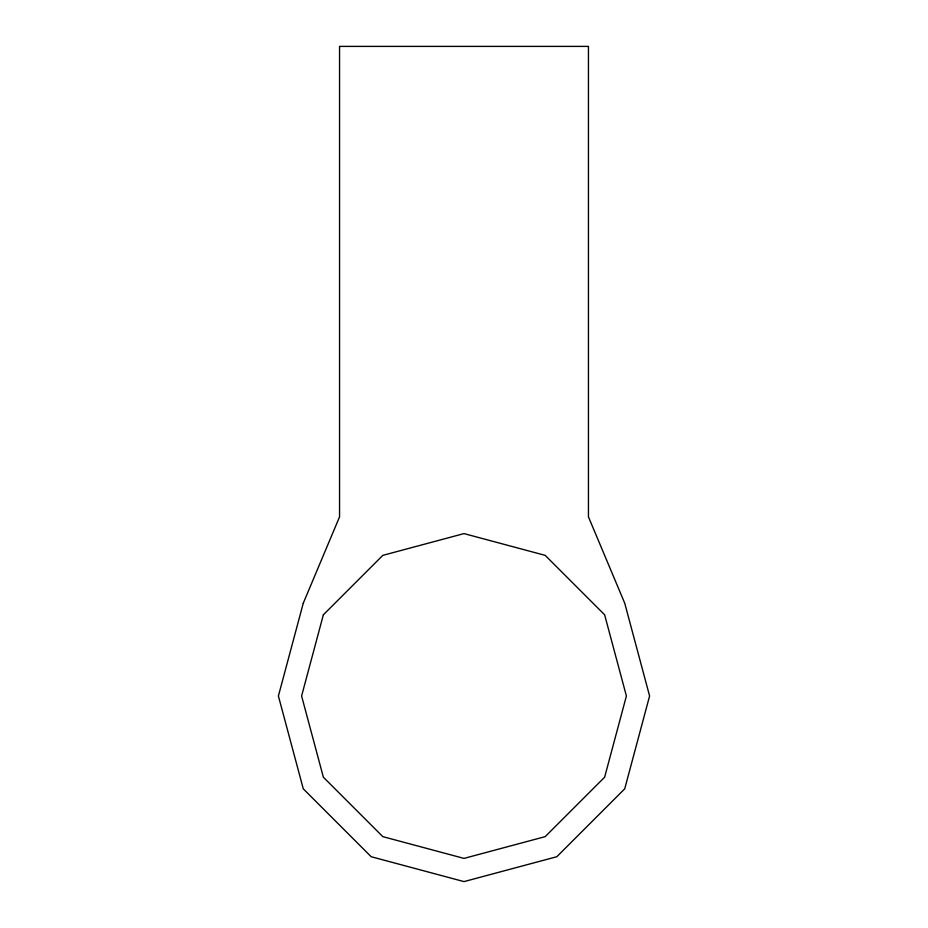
<?xml version="1.0" encoding="UTF-8"?>
<svg xmlns="http://www.w3.org/2000/svg" width="928" height="928" viewBox="0 0 928 928"><rect width="100%" height="100%" fill="white"/><g stroke="black" fill="none" stroke-linecap="round" stroke-linejoin="round"><path stroke-width="1.39" d="M303.27 603.2L278.4 696L303.27 788.8L371.2 856.73L464 881.6L556.8 856.73L624.73 788.8L649.6 696L624.73 603.2L588.445 516.85L588.445 46.4L339.555 46.4L339.555 516.85L303.27 603.2M323.362 614.8L301.6 696L323.362 777.2L382.8 836.638L464 858.4L545.2 836.638L604.638 777.2L626.4 696L604.638 614.8L545.2 555.362L464 533.6L382.8 555.362L323.362 614.8"/></g></svg>
